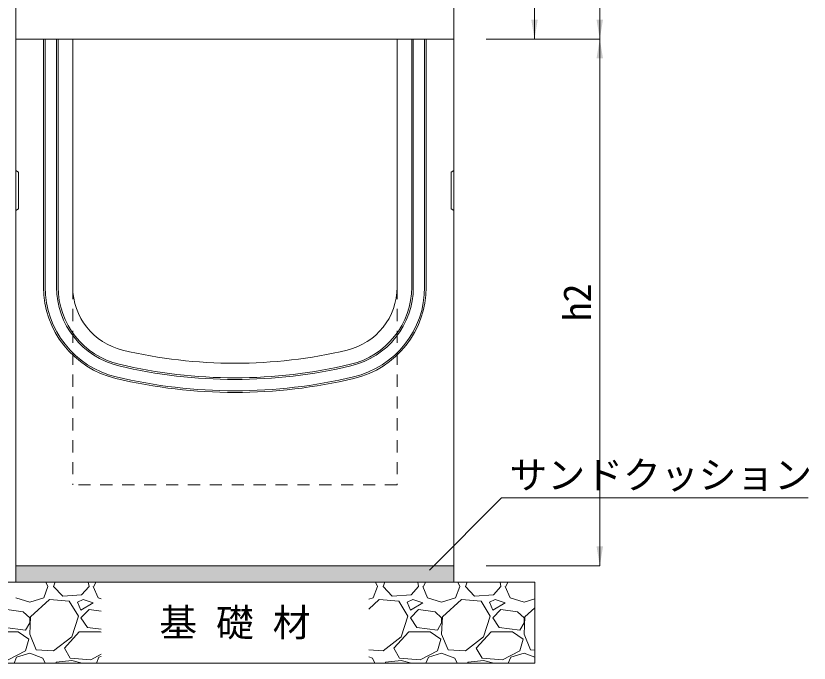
# Model space of a CAD drawing. Units: millimetres at full size, sheet at 1:20; details may follow other scales. Extents: x 0 to 8400, y 0 to 13400.
# Drawn here: x 5830 to 6808, y 10595 to 11394 of the extents above; entities that cross this region are included whole.
import ezdxf
from ezdxf.enums import TextEntityAlignment as Align

# ---------------------------------------------------------------- set-up
doc = ezdxf.new("R2010")
doc.units = ezdxf.units.MM
doc.header["$LTSCALE"] = 20
doc.linetypes.add('USER1', pattern=[1.35, 0.75, -0.6])
doc.layers.add('ハッチング', color=7, linetype='Continuous')
doc.layers.add('文字', color=7, linetype='Continuous')
for name, color, linetype, lineweight in [('ハッチング_基礎', 150, 'Continuous', 5), ('基礎', 3, 'Continuous', 20), ('寸法線', 7, 'Continuous', 13), ('引出線', 4, 'Continuous', 9), ('本体', 2, 'Continuous', 20), ('目地', 132, 'Continuous', 5), ('補助線', 8, 'Continuous', 20)]:
    doc.layers.add(name, color=color, linetype=linetype, lineweight=lineweight)
doc.styles.add('ＭＳ ゴシック', font='')
doc.styles.get('ＭＳ ゴシック').set_extended_font_data('MS Gothic')

# ---------------------------------------------------------------- blocks, each defined once
blk = doc.blocks.new('filled_arrow')
at = {"color": 0, "linetype": 'Continuous', "lineweight": -2}
blk.add_solid([(7.5, 1.25), (0, 0), (7.5, -1.25)], dxfattribs=at)

msp = doc.modelspace()

# ---------------------------------------------------------------- hatches: boundary and pattern name
at = {"layer": 'ハッチング'}
msp.add_hatch(color=256, dxfattribs=at).paths.add_polyline_path([(6370, 10695.09), (6370, 10715.09), (5830, 10715.09), (5830, 10695.09)])

# ---------------------------------------------------------------- linework, layer by layer
at = {"layer": 'ハッチング_基礎'}
for p, q in [((5866.82, 10695.09), (5869.3, 10689.71)), ((5876.42, 10689.71), (5878.43, 10695.09)), ((5919.09, 10694.79), (5917.91, 10695.09)), ((5920.1, 10689.71), (5919.09, 10694.79)), ((5926.2, 10689.71), (5928.5, 10695.09)), ((6273.22, 10695.09), (6275.7, 10689.71)), ((6282.82, 10689.71), (6284.83, 10695.09)), ((6325.49, 10694.79), (6324.31, 10695.09)), ((6326.5, 10689.71), (6325.49, 10694.79)), ((6332.6, 10689.71), (6334.9, 10695.09)), ((6374.82, 10695.09), (6377.3, 10689.71)), ((6384.42, 10689.71), (6386.43, 10695.09)), ((6427.09, 10694.79), (6425.91, 10695.09)), ((6428.1, 10689.71), (6427.09, 10694.79)), ((6434.2, 10689.71), (6436.5, 10695.09)), ((5864.22, 10675.49), (5869.3, 10689.71)), ((5887.59, 10677.52), (5876.42, 10689.71)), ((5920.1, 10689.71), (5910.96, 10679.55)), ((5925.18, 10689.71), (5931.28, 10675.49)), ((6270.62, 10675.49), (6275.7, 10689.71)), ((6293.99, 10677.52), (6282.82, 10689.71)), ((6326.5, 10689.71), (6317.36, 10679.55)), ((6331.58, 10689.71), (6337.68, 10675.49)), ((6372.22, 10675.49), (6377.3, 10689.71)), ((6395.59, 10677.52), (6384.42, 10689.71)), ((6428.1, 10689.71), (6418.96, 10679.55)), ((6433.18, 10689.71), (6439.28, 10675.49)), ((5829.68, 10675.49), (5846.95, 10670.41)), ((5846.95, 10670.41), (5864.22, 10675.49)), ((5910.96, 10679.55), (5887.59, 10677.52)), ((5931.28, 10675.49), (5935, 10674.39)), ((6265, 10673.83), (6270.62, 10675.49)), ((6317.36, 10679.55), (6293.99, 10677.52)), ((6337.68, 10675.49), (6354.95, 10670.41)), ((6354.95, 10670.41), (6372.22, 10675.49)), ((6418.96, 10679.55), (6395.59, 10677.52)), ((6439.28, 10675.49), (6456.55, 10670.41)), ((6456.55, 10670.41), (6470, 10674.36)), ((5871.34, 10673.46), (5847.97, 10652.12)), ((5895.72, 10671.42), (5871.34, 10673.46)), ((5906.9, 10653.14), (5895.72, 10671.42)), ((5912.99, 10673.46), (5905.88, 10670.41)), ((5905.88, 10670.41), (5909.94, 10660.25)), ((5909.94, 10660.25), (5925.18, 10669.39)), ((5925.18, 10669.39), (5912.99, 10673.46)), ((6277.74, 10673.46), (6265, 10661.83)), ((6302.12, 10671.42), (6277.74, 10673.46)), ((6313.3, 10653.14), (6302.12, 10671.42)), ((6319.39, 10673.46), (6312.28, 10670.41)), ((6312.28, 10670.41), (6316.34, 10660.25)), ((6316.34, 10660.25), (6331.58, 10669.39)), ((6331.58, 10669.39), (6319.39, 10673.46)), ((6379.34, 10673.46), (6355.97, 10652.12)), ((6403.72, 10671.42), (6379.34, 10673.46)), ((6414.9, 10653.14), (6403.72, 10671.42)), ((6420.99, 10673.46), (6413.88, 10670.41)), ((6413.88, 10670.41), (6417.94, 10660.25)), ((6417.94, 10660.25), (6433.18, 10669.39)), ((6433.18, 10669.39), (6420.99, 10673.46)), ((5838.82, 10658.22), (5818.5, 10661.26)), ((5846.95, 10651.1), (5838.82, 10658.22)), ((5920.1, 10661.26), (5909.94, 10651.1)), ((5935, 10659.03), (5920.1, 10661.26)), ((6326.5, 10661.26), (6316.34, 10651.1)), ((6346.82, 10658.22), (6326.5, 10661.26)), ((6354.95, 10651.1), (6346.82, 10658.22)), ((6428.1, 10661.26), (6417.94, 10651.1)), ((6448.42, 10658.22), (6428.1, 10661.26)), ((6456.55, 10651.1), (6448.42, 10658.22)), ((6470, 10663.47), (6457.57, 10652.12)), ((5841.87, 10635.86), (5846.95, 10645.01)), ((5847.97, 10652.12), (5846.95, 10630.78)), ((5846.95, 10645.01), (5846.95, 10651.1)), ((5898.77, 10627.74), (5906.9, 10653.14)), ((5909.94, 10651.1), (5918.07, 10638.91)), ((6305.17, 10627.74), (6313.3, 10653.14)), ((6316.34, 10651.1), (6324.47, 10638.91)), ((6349.87, 10635.86), (6354.95, 10645.01)), ((6355.97, 10652.12), (6354.95, 10630.78)), ((6354.95, 10645.01), (6354.95, 10651.1)), ((6406.77, 10627.74), (6414.9, 10653.14)), ((6417.94, 10651.1), (6426.07, 10638.91)), ((6451.47, 10635.86), (6456.55, 10645.01)), ((6457.57, 10652.12), (6456.55, 10630.78)), ((6456.55, 10645.01), (6456.55, 10651.1)), ((5816.47, 10638.91), (5841.87, 10635.86)), ((5918.07, 10638.91), (5935, 10636.88)), ((6324.47, 10638.91), (6349.87, 10635.86)), ((6426.07, 10638.91), (6451.47, 10635.86)), ((5806.31, 10633.83), (5832.73, 10633.83)), ((5832.73, 10633.83), (5845.94, 10624.69)), ((5845.94, 10624.69), (5841.87, 10610.46)), ((5846.95, 10630.78), (5855.08, 10611.48)), ((5876.42, 10610.46), (5898.77, 10627.74)), ((5889.62, 10613.51), (5907.91, 10633.83)), ((5907.91, 10633.83), (5934.33, 10633.83)), ((5934.33, 10633.83), (5935, 10633.37)), ((6282.82, 10610.46), (6305.17, 10627.74)), ((6296.02, 10613.51), (6314.31, 10633.83)), ((6314.31, 10633.83), (6340.73, 10633.83)), ((6340.73, 10633.83), (6353.94, 10624.69)), ((6353.94, 10624.69), (6349.87, 10610.46)), ((6354.95, 10630.78), (6363.08, 10611.48)), ((6384.42, 10610.46), (6406.77, 10627.74)), ((6397.62, 10613.51), (6415.91, 10633.83)), ((6415.91, 10633.83), (6442.33, 10633.83)), ((6442.33, 10633.83), (6455.54, 10624.69)), ((6455.54, 10624.69), (6451.47, 10610.46)), ((6456.55, 10630.78), (6464.68, 10611.48)), ((5841.87, 10610.46), (5820.54, 10599.29)), ((5830.7, 10602.34), (5846.95, 10607.42)), ((5846.95, 10607.42), (5863.21, 10601.32)), ((5855.08, 10611.48), (5876.42, 10610.46)), ((5896.74, 10601.32), (5889.62, 10613.51)), ((5935, 10606.03), (5922.14, 10599.29)), ((6265, 10611.31), (6282.82, 10610.46)), ((6303.14, 10601.32), (6296.02, 10613.51)), ((6349.87, 10610.46), (6328.54, 10599.29)), ((6338.7, 10602.34), (6354.95, 10607.42)), ((6354.95, 10607.42), (6371.21, 10601.32)), ((6363.08, 10611.48), (6384.42, 10610.46)), ((6404.74, 10601.32), (6397.62, 10613.51)), ((6451.47, 10610.46), (6430.14, 10599.29)), ((6440.3, 10602.34), (6456.55, 10607.42)), ((6456.55, 10607.42), (6470, 10602.37)), ((6464.68, 10611.48), (6470, 10611.23)), ((5827.59, 10595.09), (5830.7, 10602.34)), ((5863.21, 10601.32), (5866.09, 10595.09)), ((5879.03, 10595.09), (5879.46, 10596.24)), ((5898.77, 10598.27), (5879.46, 10596.24)), ((5922.14, 10599.29), (5896.74, 10601.32)), ((5911.51, 10595.09), (5898.77, 10598.27)), ((5929.19, 10595.09), (5932.3, 10602.34)), ((5932.3, 10602.34), (5935, 10603.18)), ((6265, 10603.05), (6269.61, 10601.32)), ((6269.61, 10601.32), (6272.49, 10595.09)), ((6285.43, 10595.09), (6285.86, 10596.24)), ((6305.17, 10598.27), (6285.86, 10596.24)), ((6328.54, 10599.29), (6303.14, 10601.32)), ((6317.91, 10595.09), (6305.17, 10598.27)), ((6335.59, 10595.09), (6338.7, 10602.34)), ((6371.21, 10601.32), (6374.09, 10595.09)), ((6387.03, 10595.09), (6387.46, 10596.24)), ((6406.77, 10598.27), (6387.46, 10596.24)), ((6430.14, 10599.29), (6404.74, 10601.32)), ((6419.51, 10595.09), (6406.77, 10598.27)), ((6437.19, 10595.09), (6440.3, 10602.34))]:
    msp.add_line(p, q, dxfattribs=at)
at = {"layer": '基礎'}
for p, q in [((6370, 10715.09), (5830, 10715.09)), ((5830, 10715.09), (5830, 10695.09)), ((6370, 10715.09), (6370, 10695.09)), ((6470, 10695.09), (5730, 10695.09)), ((6470, 10695.09), (6470, 10595.09)), ((6470, 10595.09), (5730, 10595.09))]:
    msp.add_line(p, q, dxfattribs=at)
at = {"layer": '寸法線'}
for p, q in [((6550, 11365.09), (6550, 11498.09)), ((6469.44, 11365.09), (6469.44, 11495.09)), ((6410, 11365.09), (6550, 11365.09)), ((6410, 11365.09), (6469.44, 11365.09)), ((6410, 11365.09), (6550, 11365.09)), ((6550, 11365.09), (6550, 10715.09)), ((6410, 10715.09), (6550, 10715.09))]:
    msp.add_line(p, q, dxfattribs=at)
at = {"layer": '引出線', "lineweight": 13}
msp.add_lwpolyline([(6339.84, 10709.99), (6428.79, 10798.94), (6807.01, 10798.94)], dxfattribs=at)
at = {"layer": '本体'}
for p, q in [((5830, 11498.09), (5830, 11365.09)), ((6370, 11498.09), (6370, 11365.09)), ((5900, 11365.09), (5830, 11365.09)), ((5830, 11365.09), (5830, 10715.09)), ((5830, 11365.09), (6370, 11365.09)), ((5900, 11365.09), (5900, 11059.12)), ((6370, 11365.09), (6300, 11365.09)), ((6300, 11365.09), (6300, 11059.12)), ((6370, 11365.09), (6370, 10715.09)), ((5833.2, 11200.68), (5830, 11202.68)), ((6366.8, 11200.68), (6370, 11202.68)), ((5833.2, 11200.68), (5833.2, 11155.68)), ((6366.8, 11200.68), (6366.8, 11155.68)), ((5833.2, 11155.68), (5830, 11153.68)), ((6366.8, 11155.68), (6370, 11153.68)), ((6370, 10715.09), (5830, 10715.09))]:
    msp.add_line(p, q, dxfattribs=at)
at = {"layer": '本体', "linetype": 'USER1', "lineweight": 15}
for p, q in [((5900, 11059.12), (5900, 10815.09)), ((6300, 11059.12), (6300, 10815.09)), ((6300, 10815.09), (5900, 10815.09))]:
    msp.add_line(p, q, dxfattribs=at)
at = {"layer": '本体'}
for centre, radius, start, end in [((5980, 11059.12), 80, 180, 256.65764), ((6220, 11059.12), 80, 283.34236, 0), ((6100, 11565.09), 600, 256.65764, 283.34236)]:
    msp.add_arc(centre, radius, start, end, dxfattribs=at)
at = {"layer": '目地'}
for p, q in [((5864, 11365.09), (5864, 11059.12)), ((5866, 11365.09), (5866, 11059.12)), ((5880, 11365.09), (5880, 11059.12)), ((5882, 11365.09), (5882, 11059.12)), ((6318, 11059.12), (6318, 11365.09)), ((6320, 11059.12), (6320, 11365.09)), ((6334, 11059.12), (6334, 11365.09)), ((6336, 11059.12), (6336, 11365.09))]:
    msp.add_line(p, q, dxfattribs=at)
for centre, radius, start, end in [((5980, 11059.12), 116, 180, 256.65764), ((5980, 11059.12), 114, 180, 256.65764), ((5980, 11059.12), 100, 180, 256.65764), ((5980, 11059.12), 98, 180, 256.65764), ((6220, 11059.12), 98, 283.34236, 0), ((6220, 11059.12), 100, 283.34236, 0), ((6220, 11059.12), 114, 283.34236, 0), ((6220, 11059.12), 116, 283.34236, 0), ((6100, 11565.09), 620, 256.65764, 283.34236), ((6100, 11565.09), 618, 256.65764, 283.34236), ((6100, 11565.09), 634, 256.65764, 283.34236), ((6100, 11565.09), 636, 256.65764, 283.34236)]:
    msp.add_arc(centre, radius, start, end, dxfattribs=at)
at = {"layer": '補助線'}
msp.add_line((5900, 11365.09), (6300, 11365.09), dxfattribs=at)

# ---------------------------------------------------------------- block references
at = {"layer": '寸法線', "xscale": 3.2, "yscale": 3.2}
for p, rotation in [((6469.44, 11365.09), 90), ((6550, 11365.09), 90), ((6550, 11365.09), 270), ((6550, 10715.09), 90)]:
    msp.add_blockref('filled_arrow', p, dxfattribs=dict(at, rotation=rotation))
at = {"layer": '引出線', "lineweight": 13, "xscale": 0.133, "yscale": 0.133, "rotation": 45}
msp.add_blockref('filled_arrow', (6339.84, 10709.99), dxfattribs=at)

# ---------------------------------------------------------------- texts
at = {"layer": '寸法線', "style": 'ＭＳ ゴシック'}
msp.add_text('h2', height=34.18, rotation=90, dxfattribs=at).set_placement((6522, 11040.09), align=Align.MIDDLE_CENTER)
at = {"layer": '引出線', "style": 'ＭＳ ゴシック'}
msp.add_text('サンドクッション', height=34.18, dxfattribs=at).set_placement((6438.79, 10844.33), align=Align.TOP_LEFT)
at = {"layer": '文字', "style": 'ＭＳ ゴシック'}
msp.add_text('基 礎 材', height=34.18, dxfattribs=at).set_placement((6100, 10645.09), align=Align.MIDDLE_CENTER)

doc.saveas('drawing.dxf')
